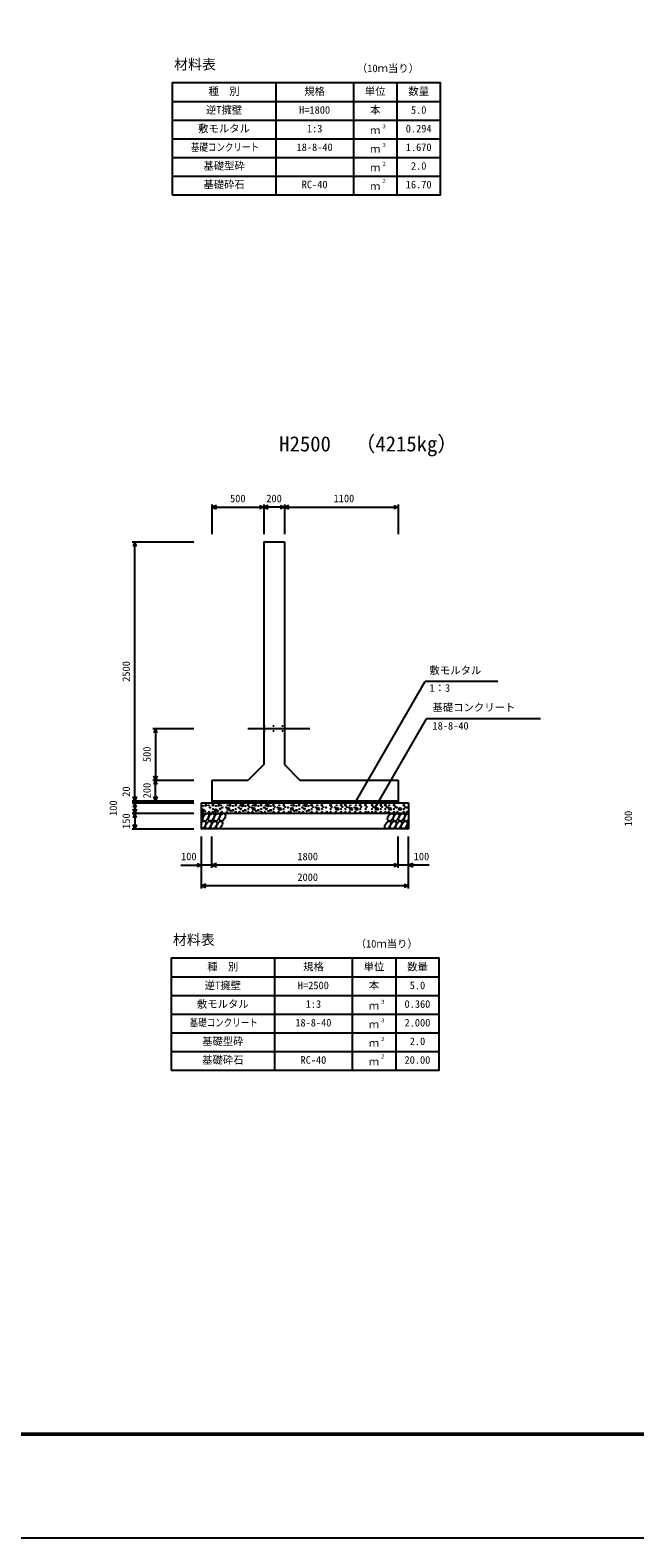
# Model space of a CAD drawing. Units: millimetres, scale not verified. Extents: x -42000 to 42000, y -14850 to 14850.
# Drawn here: x 8290 to 14131, y -14850 to -292 of the extents above; entities that cross this region are included whole.
import ezdxf
from ezdxf.enums import TextEntityAlignment as Align

# ---------------------------------------------------------------- set-up
doc = ezdxf.new("R2010")
doc.units = ezdxf.units.MM
doc.header["$LTSCALE"] = 50
doc.linetypes.add('DOTTED', pattern=[1.75, 0.25, -1.5])
doc.linetypes.add('LONG_DASHED_DOTTED', pattern=[15.25, 12, -1.5, 0.25, -1.5])
for name, color, linetype, lineweight in [('0-0_CENTER', 7, 'LONG_DASHED_DOTTED', 25), ('0-1_DIM', 7, 'Continuous', 25), ('0-2_Defpoints', 5, 'Continuous', 25), ('0-3_HATCH', 6, 'Continuous', 25), ('0-4_HYO', 3, 'Continuous', 25), ('0-5_HYO2', 4, 'Continuous', 25), ('0-6_OUTLINE', 1, 'Continuous', 25), ('0-7_OUTLINE2', 4, 'DOTTED', 25), ('0-8_TXT', 7, 'Continuous', 25), ('0-9_WAKU', 3, 'Continuous', 25)]:
    doc.layers.add(name, color=color, linetype=linetype, lineweight=lineweight)
doc.styles.add('ＭＳ ゴシック', font='')
doc.styles.get('ＭＳ ゴシック').set_extended_font_data('MS Gothic')

msp = doc.modelspace()

# ---------------------------------------------------------------- linework, layer by layer
at = {"layer": '0-0_CENTER'}
msp.add_line((10391.73, -7034.23), (11026.73, -7034.23), dxfattribs=at)
at = {"layer": '0-1_DIM'}
for p, q in [((10046.34, -4872.34), (10046.34, -5159.23)), ((10046.34, -4897.34), (10546.34, -4897.34)), ((10546.34, -4872.34), (10546.34, -5159.23)), ((10746.34, -4897.34), (10546.34, -4897.34)), ((10746.34, -4872.34), (10746.34, -5159.23)), ((10746.34, -4897.34), (11846.34, -4897.34)), ((11846.34, -4872.34), (11846.34, -5159.23)), ((9276.34, -5234.23), (9871.34, -5234.23)), ((9301.34, -7734.23), (9301.34, -5234.23)), ((11433.49, -7745.55), (12104.76, -6582.88)), ((12807.17, -6582.88), (12104.76, -6582.88)), ((11622.97, -7799.95), (12119.24, -6940.39)), ((13218.78, -6940.39), (12119.24, -6940.39)), ((9476.34, -7034.23), (9871.34, -7034.23)), ((9501.34, -7034.23), (9501.34, -7534.23)), ((9476.34, -7534.23), (9871.34, -7534.23)), ((9501.34, -7734.23), (9501.34, -7534.23)), ((9276.34, -7734.23), (9871.34, -7734.23)), ((9276.34, -7754.23), (9871.34, -7754.23)), ((9276.34, -7854.23), (9871.34, -7854.23)), ((9301.34, -7734.23), (9301.34, -7754.23)), ((9301.34, -7754.23), (9301.34, -7854.23)), ((9301.34, -7854.23), (9301.34, -8004.23)), ((9276.34, -8004.23), (9871.34, -8004.23)), ((9946.34, -8579.23), (9946.34, -8079.23)), ((10046.34, -8379.23), (10046.34, -8079.23)), ((11846.34, -8379.23), (11846.34, -8079.23)), ((11846.34, -8379.23), (11846.34, -8079.23)), ((11946.34, -8579.23), (11946.34, -8079.23)), ((9746.79, -8354.23), (9946.34, -8354.23)), ((10046.34, -8354.23), (9946.34, -8354.23)), ((11846.34, -8354.23), (10046.34, -8354.23)), ((11946.34, -8354.23), (11846.34, -8354.23)), ((12145.88, -8354.23), (11946.34, -8354.23)), ((11946.34, -8554.23), (9946.34, -8554.23))]:
    msp.add_line(p, q, dxfattribs=at)
for points in [[(10088.63, -4881.95), (10046.34, -4897.34), (10088.63, -4912.73)], [(10504.05, -4881.95), (10546.34, -4897.34), (10504.05, -4912.73)], [(10588.63, -4881.95), (10546.34, -4897.34), (10588.63, -4912.73)], [(10704.05, -4881.95), (10746.34, -4897.34), (10704.05, -4912.73)], [(10788.63, -4881.95), (10746.34, -4897.34), (10788.63, -4912.73)], [(11804.05, -4881.95), (11846.34, -4897.34), (11804.05, -4912.73)], [(9316.73, -5276.52), (9301.34, -5234.23), (9285.95, -5276.52)], [(9516.73, -7076.52), (9501.34, -7034.23), (9485.95, -7076.52)], [(9516.73, -7491.95), (9501.34, -7534.23), (9485.95, -7491.95)], [(9516.73, -7576.52), (9501.34, -7534.23), (9485.95, -7576.52)], [(9316.73, -7691.95), (9301.34, -7734.23), (9285.95, -7691.95)], [(9516.73, -7691.95), (9501.34, -7734.23), (9485.95, -7691.95)], [(9316.73, -7796.52), (9301.34, -7754.23), (9285.95, -7796.52)], [(9316.73, -7811.95), (9301.34, -7854.23), (9285.95, -7811.95)], [(9316.73, -7896.52), (9301.34, -7854.23), (9285.95, -7896.52)], [(9316.73, -7961.95), (9301.34, -8004.23), (9285.95, -7961.95)], [(9904.05, -8338.84), (9946.34, -8354.23), (9904.05, -8369.62)], [(10088.63, -8338.84), (10046.34, -8354.23), (10088.63, -8369.62)], [(11804.05, -8338.84), (11846.34, -8354.23), (11804.05, -8369.62)], [(11988.63, -8338.84), (11946.34, -8354.23), (11988.63, -8369.62)], [(9988.63, -8538.84), (9946.34, -8554.23), (9988.63, -8569.62)], [(11904.05, -8538.84), (11946.34, -8554.23), (11904.05, -8569.62)]]:
    msp.add_lwpolyline(points, dxfattribs=at)
at = {"layer": '0-2_Defpoints'}
msp.add_lwpolyline([(0, -14850), (42000, -14850), (42000, 14850), (0, 14850)], close=True, dxfattribs=at)
at = {"layer": '0-3_HATCH'}
for centre, radius in [((9958.24, -7825.2), 10), ((9958.24, -7784.06), 2.5), ((9979.27, -7832.21), 2.5), ((9986.28, -7777.05), 5), ((10013.41, -7777.05), 2.5), ((10020.42, -7840.09), 2.5), ((10027.43, -7798.07), 2.5), ((10056.31, -7776.18), 5), ((10056.31, -7812.07), 2.5), ((10056.31, -7840.09), 2.5), ((10084.35, -7825.2), 10), ((10084.35, -7784.06), 2.5), ((10105.37, -7832.21), 2.5), ((10112.38, -7777.05), 5), ((10126.4, -7812.07), 5), ((10133.41, -7777.05), 2.5), ((10140.42, -7840.09), 2.5), ((10147.43, -7798.07), 2.5), ((10185.25, -7798.07), 2.5), ((10192.26, -7840.09), 2.5), ((10206.28, -7812.07), 10), ((10199.27, -7777.05), 2.5), ((10220.3, -7777.05), 5), ((10227.31, -7832.21), 2.5), ((10248.33, -7825.2), 5), ((10248.33, -7784.06), 2.5), ((10276.37, -7776.18), 5), ((10276.37, -7812.07), 2.5), ((10276.37, -7840.09), 2.5), ((10305.25, -7798.07), 2.5), ((10312.26, -7840.09), 2.5), ((10319.27, -7777.05), 2.5), ((10326.28, -7812.07), 5), ((10340.3, -7777.05), 10), ((10347.31, -7832.21), 2.5), ((10368.33, -7825.2), 5), ((10368.33, -7784.06), 2.5), ((10396.37, -7776.18), 5), ((10396.37, -7812.07), 2.5), ((10396.37, -7840.09), 2.5), ((10407.71, -7793.75), 2.5), ((10430.47, -7798.07), 2.5), ((10437.48, -7840.09), 2.5), ((10451.5, -7812.07), 10), ((10444.49, -7777.05), 2.5), ((10465.52, -7777.05), 5), ((10472.53, -7832.21), 2.5), ((10493.56, -7825.2), 5), ((10493.56, -7784.06), 2.5), ((10521.6, -7776.18), 5), ((10521.6, -7812.07), 2.5), ((10521.6, -7840.09), 2.5), ((10550.47, -7798.07), 2.5), ((10557.48, -7840.09), 2.5), ((10564.49, -7777.05), 2.5), ((10571.5, -7812.07), 5), ((10585.52, -7777.05), 10), ((10592.53, -7832.21), 2.5), ((10613.56, -7825.2), 5), ((10613.56, -7784.06), 2.5), ((10641.6, -7776.18), 5), ((10641.6, -7812.07), 2.5), ((10641.6, -7840.09), 2.5), ((10652.94, -7793.75), 2.5), ((10682.4, -7798.07), 2.5), ((10689.41, -7840.09), 2.5), ((10703.43, -7812.07), 10), ((10696.42, -7777.05), 2.5), ((10740.04, -7776.18), 5), ((10740.04, -7812.07), 2.5), ((10740.04, -7840.09), 2.5), ((10751.38, -7793.75), 2.5), ((10780.84, -7798.07), 2.5), ((10787.85, -7840.09), 2.5), ((10805.54, -7840.09), 2.5), ((10819.56, -7812.07), 10), ((10812.55, -7777.05), 2.5), ((10833.58, -7777.05), 5), ((10840.59, -7832.21), 2.5), ((10861.62, -7825.2), 5), ((10861.62, -7784.06), 2.5), ((10889.66, -7776.18), 5), ((10889.66, -7812.07), 2.5), ((10889.66, -7840.09), 2.5), ((10918.53, -7798.07), 2.5), ((10925.54, -7840.09), 2.5), ((10932.55, -7777.05), 2.5), ((10939.56, -7812.07), 5), ((10953.58, -7777.05), 10), ((10960.59, -7832.21), 2.5), ((10981.62, -7825.2), 5), ((10981.62, -7784.06), 2.5), ((11009.66, -7776.18), 5), ((11009.66, -7812.07), 2.5), ((11009.66, -7840.09), 2.5), ((11021, -7793.75), 2.5), ((11050.46, -7798.07), 2.5), ((11057.47, -7840.09), 2.5), ((11071.49, -7812.07), 10), ((11064.47, -7777.05), 2.5), ((11108.09, -7776.18), 5), ((11108.09, -7812.07), 2.5), ((11108.09, -7840.09), 2.5), ((11119.43, -7793.75), 2.5), ((11148.89, -7798.07), 2.5), ((11155.9, -7840.09), 2.5), ((11192.69, -7776.18), 5), ((11192.69, -7812.07), 2.5), ((11192.69, -7840.09), 2.5), ((11204.03, -7793.75), 2.5), ((11236.05, -7798.07), 2.5), ((11243.06, -7840.09), 2.5), ((11257.08, -7812.07), 10), ((11250.07, -7777.05), 2.5), ((11293.69, -7776.18), 5), ((11293.69, -7812.07), 2.5), ((11293.69, -7840.09), 2.5), ((11305.03, -7793.75), 2.5), ((11334.81, -7776.18), 5), ((11334.81, -7812.07), 2.5), ((11334.81, -7840.09), 2.5), ((11346.15, -7793.75), 2.5), ((11369.33, -7798.07), 2.5), ((11376.34, -7840.09), 2.5), ((11390.36, -7812.07), 10), ((11383.34, -7777.05), 2.5), ((11423.76, -7798.07), 2.5), ((11430.77, -7840.09), 2.5), ((11444.79, -7812.07), 10), ((11437.78, -7777.05), 2.5), ((11478.9, -7776.18), 5), ((11478.9, -7812.07), 2.5), ((11478.9, -7840.09), 2.5), ((11490.23, -7793.75), 2.5), ((11530.45, -7776.18), 5), ((11530.45, -7812.07), 2.5), ((11530.45, -7840.09), 2.5), ((11541.79, -7793.75), 2.5), ((11556.47, -7840.09), 2.5), ((11593.25, -7776.18), 5), ((11593.25, -7812.07), 2.5), ((11593.25, -7840.09), 2.5), ((11604.59, -7793.75), 2.5), ((11619.06, -7798.07), 2.5), ((11626.07, -7840.09), 2.5), ((11640.09, -7812.07), 10), ((11633.07, -7777.05), 2.5), ((11676.47, -7776.18), 5), ((11676.47, -7812.07), 2.5), ((11676.47, -7840.09), 2.5), ((11687.81, -7793.75), 2.5), ((11721.23, -7776.18), 5), ((11721.23, -7812.07), 2.5), ((11721.23, -7840.09), 2.5), ((11732.57, -7793.75), 2.5), ((11747.03, -7798.07), 2.5), ((11754.04, -7840.09), 2.5), ((11768.06, -7812.07), 10), ((11761.05, -7777.05), 2.5), ((11805.17, -7776.18), 5), ((11805.17, -7812.07), 2.5), ((11805.17, -7840.09), 2.5), ((11816.51, -7793.75), 2.5), ((11830.98, -7798.07), 2.5), ((11837.99, -7840.09), 2.5), ((11862.41, -7812.07), 10), ((11899.53, -7776.18), 5), ((11899.53, -7812.07), 2.5), ((11899.53, -7840.09), 2.5), ((11910.86, -7793.75), 2.5), ((11925.33, -7798.07), 2.5), ((11932.34, -7840.09), 2.5)]:
    msp.add_circle(centre, radius, dxfattribs=at)
for centre, start_param, end_param in [((9933.97, -7891.75), 4.385593, 6.67454438), ((11932.48, -7891.75), 0.33577149, 4.44118059), ((9959.3, -7966.75), 3.51114638, 7.548991), ((11957.8, -7966.75), 1.2110787, 3.56587337)]:
    msp.add_ellipse(centre, major_axis=(21.81, 35.31), ratio=0.5792, start_param=start_param, end_param=end_param, dxfattribs=at)
for centre in [(9987.18, -7891.75), (10040.39, -7891.75), (10093.6, -7891.75), (10146.81, -7891.75), (11772.85, -7891.75), (11826.06, -7891.75), (11879.27, -7891.75), (10012.5, -7966.75), (10065.71, -7966.75), (10118.92, -7966.75), (11744.97, -7966.75), (11798.17, -7966.75), (11851.38, -7966.75), (11904.59, -7966.75)]:
    msp.add_ellipse(centre, major_axis=(21.81, 35.31), ratio=0.5792, dxfattribs=at)
at = {"layer": '0-4_HYO'}
for p, q in [((10663.34, -801.23), (10663.34, -1881.23)), ((11413.34, -801.23), (11413.34, -1881.23)), ((11833.34, -801.23), (11833.34, -1881.23)), ((9663.34, -981.23), (12253.34, -981.23)), ((10651.34, -9254.23), (10651.34, -10334.23)), ((11401.34, -9254.23), (11401.34, -10334.23)), ((11821.34, -9254.23), (11821.34, -10334.23)), ((9651.34, -9434.23), (12241.34, -9434.23))]:
    msp.add_line(p, q, dxfattribs=at)
for points in [[(9663.34, -1881.23), (12253.34, -1881.23), (12253.34, -801.23), (9663.34, -801.23)], [(9651.34, -10334.23), (12241.34, -10334.23), (12241.34, -9254.23), (9651.34, -9254.23)]]:
    msp.add_lwpolyline(points, close=True, dxfattribs=at)
at = {"layer": '0-5_HYO2'}
for p, q in [((9663.34, -1161.23), (12253.34, -1161.23)), ((9663.34, -1341.23), (12253.34, -1341.23)), ((9663.34, -1521.23), (12253.34, -1521.23)), ((9663.34, -1701.23), (12253.34, -1701.23)), ((9651.34, -9614.23), (12241.34, -9614.23)), ((9651.34, -9794.23), (12241.34, -9794.23)), ((9651.34, -9974.23), (12241.34, -9974.23)), ((9651.34, -10154.23), (12241.34, -10154.23))]:
    msp.add_line(p, q, dxfattribs=at)
at = {"layer": '0-6_OUTLINE'}
for p, q in [((10546.34, -5234.23), (10546.34, -7384.23)), ((10546.34, -5234.23), (10746.34, -5234.23)), ((10746.34, -5234.23), (10746.34, -7384.23)), ((10546.34, -7384.23), (10396.34, -7534.23)), ((10046.34, -7534.23), (10396.34, -7534.23)), ((10046.34, -7534.23), (10046.34, -7754.23)), ((11846.34, -7534.23), (11846.34, -7754.23)), ((9946.34, -7754.23), (11946.34, -7754.23)), ((9946.34, -7854.23), (11946.34, -7854.23)), ((10046.34, -7734.23), (11846.34, -7734.23)), ((11946.34, -7754.23), (11946.34, -8004.23))]:
    msp.add_line(p, q, dxfattribs=at)
for points in [[(10746.34, -7384.23), (10896.34, -7534.23), (11846.34, -7534.23)], [(11946.34, -8004.23), (9946.34, -8004.23), (9946.34, -7754.23)]]:
    msp.add_lwpolyline(points, dxfattribs=at)
at = {"layer": '0-7_OUTLINE2'}
for p, q in [((10546.34, -7009.23), (10746.34, -7009.23)), ((10546.34, -7059.23), (10746.34, -7059.23))]:
    msp.add_line(p, q, dxfattribs=at)
at = {"layer": '0-9_WAKU', "lineweight": 50}
msp.add_lwpolyline([(1000, -13850), (41000, -13850), (41000, 13850), (1000, 13850)], close=True, dxfattribs=at)

# ---------------------------------------------------------------- texts
at = {"layer": '0-1_DIM', "style": 'ＭＳ ゴシック'}
for s, p in [('500', (10221.34, -4872.34)), ('200', (10571.34, -4872.34)), ('1100', (11221.34, -4872.34)), ('敷モルタル', (12147.61, -6532.88)), ('1：3', (12147.61, -6702.99)), ('基礎コンクリート', (12176.49, -6890.39)), ('18-8-40', (12176.49, -7068.02)), ('100', (9747.7, -8329.23)), ('1800', (10871.34, -8329.23)), ('100', (11994.98, -8329.23)), ('2000', (10871.34, -8529.23))]:
    msp.add_text(s, height=73.31, dxfattribs=at).set_placement(p, align=Align.BOTTOM_LEFT)
for s, p in [('2500', (9276.34, -6584.23)), ('500', (9476.34, -7359.23)), ('200', (9476.34, -7709.23)), ('20', (9276.34, -7694.16)), ('100', (9151.34, -7879.23)), ('150', (9276.34, -8004.23)), ('100', (14126.34, -7979.23))]:
    msp.add_text(s, height=73.31, rotation=90, dxfattribs=at).set_placement(p, align=Align.BOTTOM_LEFT)
at = {"layer": '0-8_TXT', "style": 'ＭＳ ゴシック'}
for s, height, p in [('材料表', 98.97, (9680.01, -701.23)), ('（10ｍ当り）', 73.31, (11446.67, -719.56)), ('種\u3000別', 73.31, (10013.34, -941.23)), ('規格', 73.31, (10938.34, -941.23)), ('単位', 73.31, (11523.34, -941.23)), ('数量', 73.31, (11943.34, -941.23)), ('逆T擁壁', 73.31, (9988.34, -1121.23)), ('本', 73.31, (11573.34, -1121.23)), ('H=1800', 73.31, (10888.34, -1121.23)), ('5.0', 73.31, (11968.34, -1121.23)), ('敷モルタル', 73.31, (9913.34, -1301.23)), ('1:3', 73.31, (10963.34, -1301.23)), ('ｍ', 73.31, (11573.34, -1317.89)), ('３', 36.66, (11682.58, -1250.61)), ('0.294', 73.31, (11918.34, -1301.23)), ('18-8-40', 73.31, (10863.34, -1481.23)), ('ｍ', 73.31, (11573.34, -1497.89)), ('３', 36.66, (11682.58, -1430.61)), ('1.670', 73.31, (11918.34, -1481.23)), ('基礎型砕', 73.31, (9963.34, -1661.23)), ('ｍ', 73.31, (11573.34, -1677.89)), ('２', 36.66, (11682.58, -1610.61)), ('2.0', 73.31, (11968.34, -1661.23)), ('基礎砕石', 73.31, (9963.34, -1841.23)), ('RC-40', 73.31, (10913.34, -1841.23)), ('２', 36.66, (11682.58, -1777.28)), ('16.70', 73.31, (11918.34, -1841.23)), ('ｍ', 73.31, (11573.34, -1857.89)), ('H2500', 146.6, (10696.34, -4403.98)), ('（4215kg）', 146.6, (11424.96, -4403.98)), ('材料表', 98.97, (9668.01, -9154.23)), ('（10ｍ当り）', 73.31, (11434.67, -9172.57)), ('種\u3000別', 73.31, (10001.34, -9394.23)), ('規格', 73.31, (10926.34, -9394.23)), ('単位', 73.31, (11511.34, -9394.23)), ('数量', 73.31, (11931.34, -9394.23)), ('逆T擁壁', 73.31, (9976.34, -9574.23)), ('H=2500', 73.31, (10876.34, -9574.23)), ('本', 73.31, (11561.34, -9574.23)), ('5.0', 73.31, (11956.34, -9574.23)), ('敷モルタル', 73.31, (9901.34, -9754.23)), ('1:3', 73.31, (10951.34, -9754.23)), ('ｍ', 73.31, (11561.34, -9770.9)), ('３', 36.66, (11670.58, -9703.62)), ('0.360', 73.31, (11906.34, -9754.23)), ('18-8-40', 73.31, (10851.34, -9934.23)), ('ｍ', 73.31, (11561.34, -9950.9)), ('３', 36.66, (11670.58, -9883.62)), ('2.000', 73.31, (11906.34, -9934.23)), ('基礎型砕', 73.31, (9951.34, -10114.23)), ('２', 36.66, (11670.58, -10063.62)), ('2.0', 73.31, (11956.34, -10114.23)), ('基礎砕石', 73.31, (9951.34, -10294.23)), ('ｍ', 73.31, (11561.34, -10130.9)), ('２', 36.66, (11670.58, -10230.28)), ('RC-40', 73.31, (10901.34, -10294.23)), ('ｍ', 73.31, (11561.34, -10310.9)), ('20.00', 73.31, (11906.34, -10294.23))]:
    msp.add_text(s, height=height, dxfattribs=at).set_placement(p, align=Align.BOTTOM_LEFT)
at = {"layer": '0-8_TXT', "style": 'ＭＳ ゴシック', "width": 0.8}
for p in [(9843.34, -1481.23), (9831.34, -9934.23)]:
    msp.add_text('基礎コンクリート', height=73.31, dxfattribs=at).set_placement(p, align=Align.BOTTOM_LEFT)

doc.saveas('drawing.dxf')
